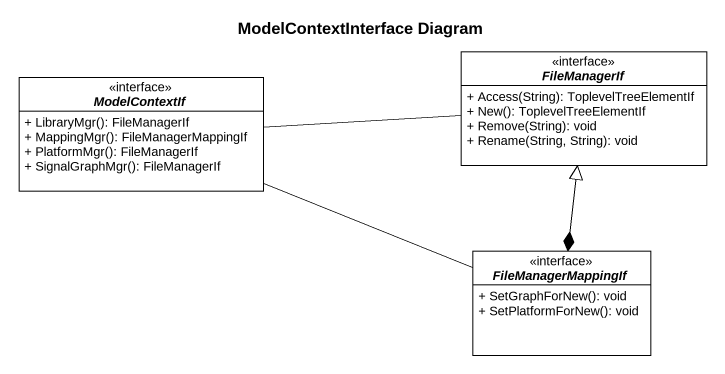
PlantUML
@startuml
title ModelContextInterface Diagram
hide circle
hide empty members
skinparam classAttributeIconSize 0
interface FileManagerIf <<interface>> {
  + Access(String): ToplevelTreeElementIf
  + New(): ToplevelTreeElementIf
  + Remove(String): void
  + Rename(String, String): void
}
interface ModelContextIf {
  + LibraryMgr(): FileManagerIf
  + MappingMgr(): FileManagerMappingIf
  + PlatformMgr(): FileManagerIf
  + SignalGraphMgr(): FileManagerIf
}
interface FileManagerMappingIf {
  + SetGraphForNew(): void
  + SetPlatformForNew(): void
}
FileManagerIf --* FileManagerMappingIf
ModelContextIf -right- FileManagerIf
ModelContextIf -right- FileManagerMappingIf
FileManagerMappingIf -up-|> FileManagerIf
@enduml
